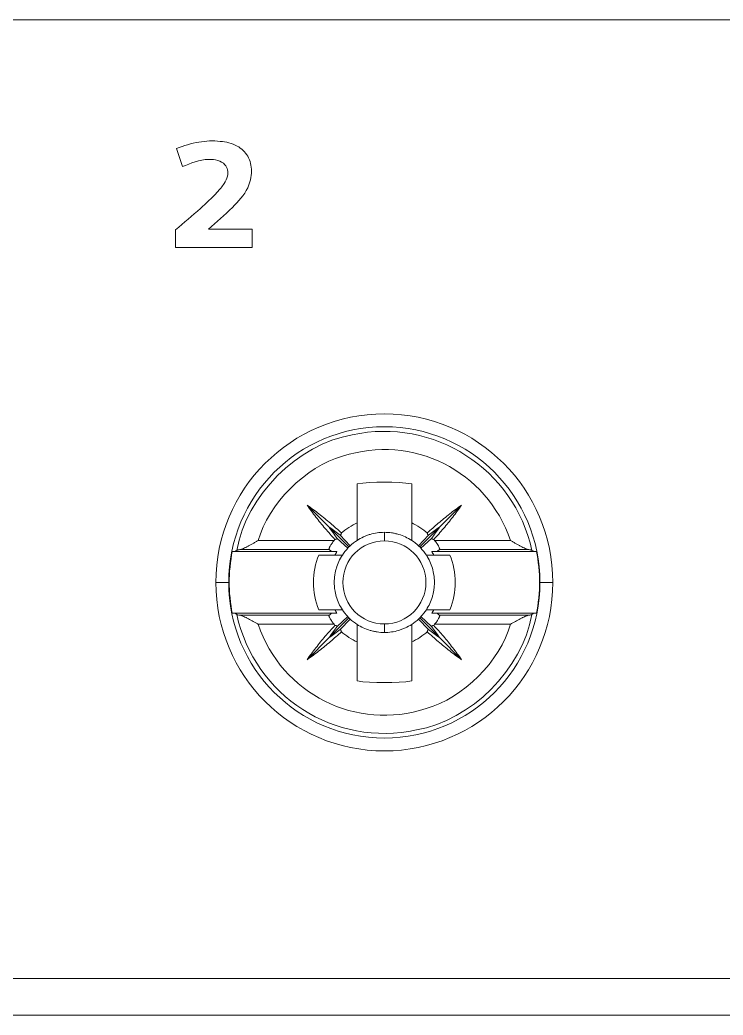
# Model space of a CAD drawing. Header units: millimetres. Extents: x 4137 to 6698, y 1400 to 3585.
# Drawn here: x 4512.11 to 4527.56, y 2776.75 to 2798.61 of the extents above; entities that cross this region are included whole.
import ezdxf

# ---------------------------------------------------------------- set-up
doc = ezdxf.new("R2010")
doc.units = ezdxf.units.MM
doc.layers.add('000-PI-Oprema', color=30, linetype='Continuous', lineweight=5)

msp = doc.modelspace()

# ---------------------------------------------------------------- linework, layer by layer
at = {"layer": '000-PI-Oprema', "color": 0, "linetype": 'ByBlock', "lineweight": 0, "ltscale": 0.25}
for p, q in [((4528.97, 2798.607), (4493.565, 2798.607)), ((4515.684, 2795.384), (4515.554, 2795.786)), ((4515.554, 2795.786), (4515.684, 2795.384)), ((4515.534, 2793.606), (4515.534, 2793.996)), ((4516.26, 2794.012), (4517.219, 2794.012)), ((4517.219, 2794.012), (4517.219, 2793.606)), ((4517.219, 2793.606), (4515.534, 2793.606)), ((4515.534, 2793.606), (4517.219, 2793.606)), ((4519.519, 2788.419), (4519.519, 2787.561)), ((4520.719, 2788.419), (4520.719, 2787.561)), ((4518.421, 2787.952), (4518.909, 2787.465)), ((4521.328, 2787.465), (4521.816, 2787.952)), ((4518.909, 2787.465), (4519.341, 2787.033)), ((4520.119, 2787.355), (4520.119, 2787.167)), ((4520.897, 2787.033), (4521.328, 2787.465)), ((4517.35, 2787.174), (4519.014, 2787.174)), ((4519.315, 2787.006), (4519.085, 2787.221)), ((4519.152, 2787.289), (4519.368, 2787.059)), ((4520.87, 2787.059), (4521.085, 2787.289)), ((4521.152, 2787.221), (4520.922, 2787.006)), ((4521.223, 2787.174), (4522.888, 2787.174)), ((4516.842, 2786.93), (4518.962, 2786.93)), ((4518.904, 2786.975), (4516.946, 2786.975)), ((4521.275, 2786.93), (4523.395, 2786.93)), ((4523.291, 2786.975), (4521.333, 2786.975)), ((4519.033, 2786.855), (4518.679, 2786.855)), ((4521.558, 2786.855), (4521.205, 2786.855)), ((4516.418, 2786.255), (4516.7, 2786.255)), ((4516.712, 2786.255), (4516.7, 2786.255)), ((4523.525, 2786.255), (4523.537, 2786.255)), ((4523.819, 2786.255), (4523.537, 2786.255)), ((4518.679, 2785.655), (4519.033, 2785.655)), ((4521.205, 2785.655), (4521.558, 2785.655)), ((4516.842, 2785.58), (4518.962, 2785.58)), ((4518.904, 2785.535), (4516.946, 2785.535)), ((4518.909, 2785.045), (4519.341, 2785.477)), ((4519.085, 2785.289), (4519.315, 2785.504)), ((4519.368, 2785.451), (4519.152, 2785.221)), ((4521.085, 2785.221), (4520.87, 2785.451)), ((4520.897, 2785.477), (4521.328, 2785.045)), ((4520.922, 2785.504), (4521.152, 2785.289)), ((4521.275, 2785.58), (4523.395, 2785.58)), ((4523.291, 2785.535), (4521.333, 2785.535)), ((4517.35, 2785.335), (4519.014, 2785.335)), ((4520.119, 2785.155), (4520.119, 2785.343)), ((4521.223, 2785.335), (4522.888, 2785.335)), ((4518.421, 2784.558), (4518.909, 2785.045)), ((4519.519, 2784.949), (4519.519, 2784.091)), ((4520.719, 2784.949), (4520.719, 2784.091)), ((4521.328, 2785.045), (4521.816, 2784.558)), ((4511.768, 2777.554), (4528.97, 2777.554)), ((4528.97, 2776.754), (4511.768, 2776.754))]:
    msp.add_line(p, q, dxfattribs=at)
for points in [[(4515.554, 2795.786), (4515.716, 2795.84), (4515.878, 2795.895), (4516.045, 2795.924)], [(4516.045, 2795.924), (4516.198, 2795.95), (4516.356, 2795.956), (4516.513, 2795.94)], [(4516.513, 2795.94), (4516.642, 2795.927), (4516.771, 2795.9), (4516.884, 2795.837)], [(4516.884, 2795.837), (4516.98, 2795.784), (4517.064, 2795.706), (4517.118, 2795.612)], [(4516.265, 2795.543), (4516.054, 2795.539), (4515.869, 2795.461), (4515.684, 2795.384)], [(4516.617, 2795.427), (4516.534, 2795.518), (4516.395, 2795.544), (4516.265, 2795.543)], [(4517.118, 2795.612), (4517.174, 2795.515), (4517.199, 2795.4), (4517.2, 2795.286)], [(4516.676, 2795.315), (4516.666, 2795.357), (4516.645, 2795.395), (4516.617, 2795.427)], [(4516.674, 2795.174), (4516.685, 2795.22), (4516.688, 2795.269), (4516.676, 2795.315)], [(4517.2, 2795.286), (4517.2, 2795.159), (4517.171, 2795.033), (4517.118, 2794.92)], [(4516.445, 2794.821), (4516.502, 2794.882), (4516.556, 2794.945), (4516.601, 2795.015)], [(4516.601, 2795.015), (4516.633, 2795.064), (4516.66, 2795.117), (4516.674, 2795.174)], [(4516.08, 2794.469), (4516.206, 2794.582), (4516.329, 2794.697), (4516.445, 2794.821)], [(4517.118, 2794.92), (4517.041, 2794.756), (4516.913, 2794.619), (4516.781, 2794.49)], [(4515.534, 2793.996), (4515.718, 2794.152), (4515.901, 2794.308), (4516.08, 2794.469)], [(4516.781, 2794.49), (4516.611, 2794.322), (4516.436, 2794.167), (4516.26, 2794.012)], [(4519.414, 2789.496), (4521.204, 2789.884), (4522.97, 2788.749), (4523.359, 2786.959)], [(4519.199, 2789.024), (4520.728, 2789.532), (4522.38, 2788.704), (4522.888, 2787.174)], [(4516.878, 2786.959), (4517.085, 2788.16), (4518.214, 2789.288), (4519.414, 2789.496)], [(4517.35, 2787.174), (4517.567, 2787.976), (4518.398, 2788.806), (4519.199, 2789.024)], [(4519.519, 2788.419), (4519.829, 2788.468), (4520.408, 2788.468), (4520.719, 2788.419)], [(4518.421, 2787.952), (4518.511, 2787.89), (4518.598, 2787.825), (4518.683, 2787.759)], [(4518.615, 2787.691), (4518.549, 2787.776), (4518.484, 2787.863), (4518.421, 2787.952)], [(4521.554, 2787.759), (4521.64, 2787.825), (4521.727, 2787.89), (4521.816, 2787.952)], [(4521.816, 2787.952), (4521.753, 2787.863), (4521.689, 2787.776), (4521.622, 2787.691)], [(4518.819, 2787.439), (4518.749, 2787.521), (4518.681, 2787.605), (4518.615, 2787.691)], [(4518.683, 2787.759), (4518.769, 2787.693), (4518.853, 2787.624), (4518.935, 2787.555)], [(4521.303, 2787.555), (4521.385, 2787.624), (4521.469, 2787.693), (4521.554, 2787.759)], [(4521.622, 2787.691), (4521.556, 2787.605), (4521.488, 2787.521), (4521.418, 2787.439)], [(4519.034, 2787.199), (4518.961, 2787.277), (4518.889, 2787.357), (4518.819, 2787.439)], [(4518.909, 2787.465), (4518.937, 2787.423), (4518.966, 2787.382), (4518.995, 2787.341)], [(4518.909, 2787.465), (4518.951, 2787.437), (4518.992, 2787.408), (4519.032, 2787.378)], [(4518.935, 2787.555), (4519.017, 2787.484), (4519.097, 2787.413), (4519.176, 2787.34)], [(4519.032, 2787.378), (4519.073, 2787.349), (4519.113, 2787.319), (4519.152, 2787.289)], [(4519.519, 2787.561), (4519.419, 2787.52), (4519.254, 2787.414), (4519.176, 2787.34)], [(4519.961, 2787.343), (4519.909, 2787.336), (4519.857, 2787.325), (4519.807, 2787.309)], [(4520.119, 2787.355), (4520.065, 2787.355), (4520.013, 2787.352), (4519.961, 2787.343)], [(4520.277, 2787.343), (4520.225, 2787.352), (4520.172, 2787.355), (4520.119, 2787.355)], [(4520.355, 2787.329), (4520.329, 2787.335), (4520.304, 2787.34), (4520.277, 2787.343)], [(4521.062, 2787.34), (4520.983, 2787.414), (4520.819, 2787.52), (4520.719, 2787.561)], [(4521.062, 2787.34), (4521.14, 2787.413), (4521.221, 2787.484), (4521.303, 2787.555)], [(4521.205, 2787.378), (4521.164, 2787.349), (4521.125, 2787.319), (4521.085, 2787.289)], [(4521.418, 2787.439), (4521.348, 2787.357), (4521.277, 2787.277), (4521.203, 2787.199)], [(4521.328, 2787.465), (4521.287, 2787.437), (4521.245, 2787.408), (4521.205, 2787.378)], [(4521.328, 2787.465), (4521.301, 2787.423), (4521.272, 2787.382), (4521.242, 2787.341)], [(4517.237, 2787.112), (4517.255, 2787.123), (4517.275, 2787.133), (4517.293, 2787.143)], [(4517.293, 2787.143), (4517.313, 2787.154), (4517.331, 2787.164), (4517.35, 2787.174)], [(4519.014, 2787.174), (4518.996, 2787.154), (4518.98, 2787.132), (4518.965, 2787.111)], [(4518.995, 2787.341), (4519.024, 2787.301), (4519.054, 2787.261), (4519.085, 2787.221)], [(4519.034, 2787.199), (4519.029, 2787.192), (4519.019, 2787.181), (4519.014, 2787.174)], [(4519.041, 2787.2), (4519.039, 2787.199), (4519.036, 2787.199), (4519.034, 2787.199)], [(4519.049, 2787.202), (4519.046, 2787.201), (4519.044, 2787.2), (4519.041, 2787.2)], [(4519.057, 2787.205), (4519.054, 2787.203), (4519.052, 2787.203), (4519.049, 2787.202)], [(4519.065, 2787.208), (4519.062, 2787.207), (4519.06, 2787.205), (4519.057, 2787.205)], [(4519.074, 2787.214), (4519.071, 2787.212), (4519.068, 2787.21), (4519.065, 2787.208)], [(4519.085, 2787.221), (4519.081, 2787.219), (4519.078, 2787.216), (4519.074, 2787.214)], [(4519.16, 2787.299), (4519.158, 2787.296), (4519.155, 2787.293), (4519.152, 2787.289)], [(4519.165, 2787.309), (4519.164, 2787.305), (4519.162, 2787.303), (4519.16, 2787.299)], [(4519.169, 2787.317), (4519.168, 2787.314), (4519.167, 2787.312), (4519.165, 2787.309)], [(4519.172, 2787.325), (4519.171, 2787.322), (4519.17, 2787.32), (4519.169, 2787.317)], [(4519.368, 2787.059), (4519.403, 2787.094), (4519.476, 2787.151), (4519.519, 2787.177)], [(4519.658, 2787.254), (4519.61, 2787.232), (4519.564, 2787.206), (4519.519, 2787.177)], [(4519.731, 2787.284), (4519.706, 2787.275), (4519.682, 2787.265), (4519.658, 2787.254)], [(4519.807, 2787.309), (4519.781, 2787.302), (4519.756, 2787.294), (4519.731, 2787.284)], [(4520.432, 2787.309), (4520.407, 2787.316), (4520.381, 2787.323), (4520.355, 2787.329)], [(4520.58, 2787.254), (4520.532, 2787.276), (4520.483, 2787.294), (4520.432, 2787.309)], [(4520.719, 2787.177), (4520.674, 2787.206), (4520.628, 2787.232), (4520.58, 2787.254)], [(4520.87, 2787.059), (4520.835, 2787.094), (4520.761, 2787.151), (4520.719, 2787.177)], [(4521.064, 2787.332), (4521.063, 2787.335), (4521.062, 2787.337), (4521.062, 2787.34)], [(4521.066, 2787.325), (4521.065, 2787.327), (4521.064, 2787.329), (4521.064, 2787.332)], [(4521.068, 2787.317), (4521.067, 2787.32), (4521.066, 2787.322), (4521.066, 2787.325)], [(4521.072, 2787.309), (4521.07, 2787.312), (4521.069, 2787.314), (4521.068, 2787.317)], [(4521.078, 2787.299), (4521.076, 2787.303), (4521.074, 2787.305), (4521.072, 2787.309)], [(4521.085, 2787.289), (4521.082, 2787.293), (4521.08, 2787.296), (4521.078, 2787.299)], [(4521.242, 2787.341), (4521.213, 2787.301), (4521.183, 2787.261), (4521.152, 2787.221)], [(4521.163, 2787.214), (4521.16, 2787.216), (4521.157, 2787.219), (4521.152, 2787.221)], [(4521.172, 2787.209), (4521.169, 2787.21), (4521.166, 2787.212), (4521.163, 2787.214)], [(4521.181, 2787.205), (4521.178, 2787.205), (4521.175, 2787.207), (4521.172, 2787.209)], [(4521.188, 2787.202), (4521.186, 2787.203), (4521.183, 2787.203), (4521.181, 2787.205)], [(4521.196, 2787.2), (4521.193, 2787.2), (4521.191, 2787.201), (4521.188, 2787.202)], [(4521.203, 2787.199), (4521.201, 2787.199), (4521.199, 2787.199), (4521.196, 2787.2)], [(4521.223, 2787.174), (4521.219, 2787.181), (4521.209, 2787.192), (4521.203, 2787.199)], [(4521.272, 2787.111), (4521.257, 2787.132), (4521.241, 2787.154), (4521.223, 2787.174)], [(4522.888, 2787.174), (4522.906, 2787.164), (4522.925, 2787.154), (4522.944, 2787.143)], [(4522.944, 2787.143), (4522.963, 2787.133), (4522.982, 2787.123), (4523, 2787.112)], [(4516.78, 2786.93), (4516.74, 2786.758), (4516.707, 2786.431), (4516.712, 2786.255)], [(4516.878, 2786.959), (4516.882, 2786.962), (4516.889, 2786.965), (4516.901, 2786.968)], [(4516.901, 2786.968), (4516.907, 2786.969), (4516.913, 2786.97), (4516.92, 2786.972)], [(4516.92, 2786.972), (4516.928, 2786.973), (4516.937, 2786.974), (4516.946, 2786.975)], [(4516.946, 2786.975), (4516.957, 2786.977), (4516.969, 2786.98), (4516.982, 2786.984)], [(4517.073, 2787.024), (4517.09, 2787.032), (4517.107, 2787.041), (4517.125, 2787.051)], [(4517.125, 2787.051), (4517.143, 2787.061), (4517.162, 2787.07), (4517.18, 2787.081)], [(4517.18, 2787.081), (4517.199, 2787.091), (4517.217, 2787.101), (4517.237, 2787.112)], [(4518.903, 2786.983), (4518.902, 2786.979), (4518.903, 2786.977), (4518.904, 2786.975)], [(4518.906, 2786.999), (4518.904, 2786.993), (4518.903, 2786.987), (4518.903, 2786.983)], [(4518.904, 2786.975), (4518.914, 2786.968), (4518.924, 2786.96), (4518.933, 2786.953)], [(4518.91, 2787.009), (4518.908, 2787.006), (4518.907, 2787.002), (4518.906, 2786.999)], [(4518.914, 2787.021), (4518.912, 2787.017), (4518.911, 2787.013), (4518.91, 2787.009)], [(4518.92, 2787.034), (4518.918, 2787.03), (4518.916, 2787.025), (4518.914, 2787.021)], [(4518.928, 2787.048), (4518.925, 2787.044), (4518.922, 2787.039), (4518.92, 2787.034)], [(4518.933, 2786.953), (4518.943, 2786.945), (4518.953, 2786.937), (4518.962, 2786.93)], [(4519.078, 2786.93), (4519.065, 2786.912), (4519.043, 2786.875), (4519.033, 2786.855)], [(4519.197, 2786.855), (4519.222, 2786.897), (4519.28, 2786.971), (4519.315, 2787.006)], [(4519.341, 2787.033), (4519.334, 2787.026), (4519.321, 2787.013), (4519.315, 2787.006)], [(4519.368, 2787.059), (4519.361, 2787.052), (4519.347, 2787.039), (4519.341, 2787.033)], [(4520.897, 2787.033), (4520.89, 2787.039), (4520.877, 2787.052), (4520.87, 2787.059)], [(4520.922, 2787.006), (4520.916, 2787.013), (4520.903, 2787.026), (4520.897, 2787.033)], [(4521.041, 2786.855), (4521.015, 2786.897), (4520.957, 2786.971), (4520.922, 2787.006)], [(4521.205, 2786.855), (4521.194, 2786.875), (4521.172, 2786.912), (4521.16, 2786.93)], [(4521.283, 2787.095), (4521.279, 2787.1), (4521.276, 2787.106), (4521.272, 2787.111)], [(4521.293, 2787.079), (4521.29, 2787.084), (4521.286, 2787.089), (4521.283, 2787.095)], [(4521.302, 2787.063), (4521.299, 2787.068), (4521.296, 2787.073), (4521.293, 2787.079)], [(4521.31, 2787.048), (4521.307, 2787.053), (4521.305, 2787.058), (4521.302, 2787.063)], [(4521.323, 2787.021), (4521.32, 2787.029), (4521.315, 2787.038), (4521.31, 2787.048)], [(4521.328, 2787.009), (4521.327, 2787.013), (4521.325, 2787.017), (4521.323, 2787.021)], [(4521.332, 2786.999), (4521.331, 2787.001), (4521.329, 2787.005), (4521.328, 2787.009)], [(4523, 2787.112), (4523.019, 2787.102), (4523.038, 2787.092), (4523.057, 2787.081)], [(4523.057, 2787.081), (4523.075, 2787.071), (4523.093, 2787.061), (4523.111, 2787.052)], [(4523.111, 2787.052), (4523.129, 2787.042), (4523.146, 2787.033), (4523.163, 2787.025)], [(4523.163, 2787.025), (4523.18, 2787.017), (4523.196, 2787.008), (4523.212, 2787.001)], [(4523.212, 2787.001), (4523.227, 2786.995), (4523.242, 2786.989), (4523.255, 2786.984)], [(4523.255, 2786.984), (4523.268, 2786.98), (4523.281, 2786.977), (4523.291, 2786.975)], [(4523.291, 2786.975), (4523.31, 2786.973), (4523.325, 2786.97), (4523.337, 2786.968)], [(4523.337, 2786.968), (4523.342, 2786.966), (4523.347, 2786.965), (4523.351, 2786.964)], [(4523.351, 2786.964), (4523.355, 2786.962), (4523.357, 2786.961), (4523.359, 2786.959)], [(4523.377, 2786.945), (4523.371, 2786.95), (4523.365, 2786.955), (4523.359, 2786.959)], [(4523.395, 2786.93), (4523.389, 2786.935), (4523.383, 2786.94), (4523.377, 2786.945)], [(4523.525, 2786.255), (4523.531, 2786.431), (4523.498, 2786.758), (4523.458, 2786.93)], [(4519.12, 2786.716), (4519.098, 2786.669), (4519.08, 2786.619), (4519.065, 2786.569)], [(4519.197, 2786.855), (4519.167, 2786.811), (4519.142, 2786.764), (4519.12, 2786.716)], [(4521.118, 2786.716), (4521.096, 2786.764), (4521.07, 2786.811), (4521.041, 2786.855)], [(4521.173, 2786.567), (4521.159, 2786.617), (4521.14, 2786.667), (4521.118, 2786.716)], [(4519.045, 2786.492), (4519.039, 2786.465), (4519.034, 2786.439), (4519.03, 2786.413)], [(4519.054, 2786.53), (4519.051, 2786.517), (4519.047, 2786.504), (4519.045, 2786.492)], [(4519.065, 2786.569), (4519.061, 2786.556), (4519.057, 2786.543), (4519.054, 2786.53)], [(4521.208, 2786.412), (4521.2, 2786.465), (4521.188, 2786.516), (4521.173, 2786.567)], [(4516.712, 2786.255), (4516.707, 2786.079), (4516.74, 2785.752), (4516.78, 2785.58)], [(4521.216, 2786.333), (4521.214, 2786.36), (4521.211, 2786.386), (4521.208, 2786.412)], [(4523.458, 2785.58), (4523.498, 2785.752), (4523.531, 2786.079), (4523.525, 2786.255)], [(4519.021, 2786.177), (4519.023, 2786.151), (4519.026, 2786.124), (4519.03, 2786.097)], [(4519.03, 2786.097), (4519.038, 2786.045), (4519.049, 2785.993), (4519.064, 2785.943)], [(4521.193, 2786.019), (4521.199, 2786.044), (4521.203, 2786.071), (4521.207, 2786.097)], [(4519.064, 2785.943), (4519.079, 2785.893), (4519.098, 2785.843), (4519.12, 2785.795)], [(4521.117, 2785.794), (4521.139, 2785.842), (4521.158, 2785.891), (4521.173, 2785.942)], [(4521.173, 2785.942), (4521.177, 2785.954), (4521.18, 2785.967), (4521.183, 2785.98)], [(4521.183, 2785.98), (4521.187, 2785.993), (4521.19, 2786.006), (4521.193, 2786.019)], [(4519.033, 2785.655), (4519.043, 2785.635), (4519.065, 2785.599), (4519.078, 2785.58)], [(4519.12, 2785.795), (4519.142, 2785.746), (4519.167, 2785.7), (4519.197, 2785.655)], [(4519.315, 2785.504), (4519.28, 2785.539), (4519.222, 2785.612), (4519.197, 2785.655)], [(4520.922, 2785.504), (4520.957, 2785.539), (4521.015, 2785.612), (4521.041, 2785.655)], [(4521.041, 2785.655), (4521.07, 2785.7), (4521.095, 2785.746), (4521.117, 2785.794)], [(4521.16, 2785.58), (4521.172, 2785.599), (4521.194, 2785.635), (4521.205, 2785.655)], [(4516.842, 2785.58), (4516.848, 2785.575), (4516.854, 2785.57), (4516.86, 2785.566)], [(4516.86, 2785.566), (4516.866, 2785.56), (4516.872, 2785.555), (4516.878, 2785.55)], [(4520.823, 2783.015), (4519.034, 2782.626), (4517.267, 2783.761), (4516.878, 2785.55)], [(4516.887, 2785.546), (4516.883, 2785.548), (4516.88, 2785.549), (4516.878, 2785.55)], [(4516.901, 2785.542), (4516.895, 2785.544), (4516.89, 2785.545), (4516.887, 2785.546)], [(4516.946, 2785.535), (4516.927, 2785.537), (4516.912, 2785.539), (4516.901, 2785.542)], [(4516.965, 2785.531), (4516.958, 2785.532), (4516.952, 2785.534), (4516.946, 2785.535)], [(4516.986, 2785.524), (4516.979, 2785.527), (4516.972, 2785.529), (4516.965, 2785.531)], [(4517.032, 2785.506), (4517.016, 2785.513), (4517, 2785.519), (4516.986, 2785.524)], [(4517.082, 2785.482), (4517.064, 2785.49), (4517.048, 2785.499), (4517.032, 2785.506)], [(4517.107, 2785.468), (4517.099, 2785.473), (4517.09, 2785.477), (4517.082, 2785.482)], [(4517.133, 2785.455), (4517.124, 2785.459), (4517.116, 2785.464), (4517.107, 2785.468)], [(4517.24, 2785.396), (4517.204, 2785.416), (4517.169, 2785.436), (4517.133, 2785.455)], [(4517.295, 2785.366), (4517.276, 2785.376), (4517.258, 2785.386), (4517.24, 2785.396)], [(4518.904, 2785.535), (4518.903, 2785.533), (4518.902, 2785.531), (4518.903, 2785.527)], [(4518.903, 2785.527), (4518.903, 2785.525), (4518.903, 2785.523), (4518.903, 2785.52)], [(4518.903, 2785.52), (4518.904, 2785.517), (4518.905, 2785.515), (4518.906, 2785.512)], [(4518.933, 2785.557), (4518.924, 2785.55), (4518.914, 2785.542), (4518.904, 2785.535)], [(4518.906, 2785.512), (4518.907, 2785.508), (4518.908, 2785.505), (4518.909, 2785.501)], [(4518.909, 2785.501), (4518.911, 2785.497), (4518.912, 2785.493), (4518.914, 2785.489)], [(4518.914, 2785.489), (4518.918, 2785.481), (4518.922, 2785.472), (4518.928, 2785.462)], [(4518.928, 2785.462), (4518.93, 2785.457), (4518.933, 2785.452), (4518.936, 2785.447)], [(4518.962, 2785.58), (4518.953, 2785.572), (4518.943, 2785.565), (4518.933, 2785.557)], [(4518.936, 2785.447), (4518.939, 2785.442), (4518.941, 2785.437), (4518.945, 2785.431)], [(4518.945, 2785.431), (4518.948, 2785.426), (4518.951, 2785.421), (4518.955, 2785.415)], [(4518.955, 2785.415), (4518.958, 2785.411), (4518.962, 2785.405), (4518.965, 2785.4)], [(4518.965, 2785.4), (4518.98, 2785.377), (4518.996, 2785.356), (4519.014, 2785.335)], [(4519.315, 2785.504), (4519.321, 2785.497), (4519.334, 2785.484), (4519.341, 2785.477)], [(4519.341, 2785.477), (4519.347, 2785.47), (4519.361, 2785.457), (4519.368, 2785.451)], [(4519.519, 2785.333), (4519.476, 2785.359), (4519.403, 2785.417), (4519.368, 2785.451)], [(4520.719, 2785.333), (4520.761, 2785.359), (4520.835, 2785.417), (4520.87, 2785.451)], [(4523.359, 2785.55), (4523.152, 2784.351), (4522.023, 2783.222), (4520.823, 2783.015)], [(4520.87, 2785.451), (4520.877, 2785.457), (4520.89, 2785.47), (4520.897, 2785.477)], [(4520.897, 2785.477), (4520.903, 2785.484), (4520.916, 2785.497), (4520.922, 2785.504)], [(4521.223, 2785.335), (4521.241, 2785.356), (4521.257, 2785.377), (4521.272, 2785.4)], [(4521.272, 2785.4), (4521.279, 2785.41), (4521.286, 2785.421), (4521.293, 2785.431)], [(4521.293, 2785.431), (4521.299, 2785.442), (4521.305, 2785.452), (4521.31, 2785.462)], [(4521.31, 2785.462), (4521.313, 2785.467), (4521.315, 2785.472), (4521.317, 2785.476)], [(4521.317, 2785.476), (4521.319, 2785.481), (4521.321, 2785.485), (4521.323, 2785.489)], [(4521.323, 2785.489), (4521.325, 2785.493), (4521.327, 2785.497), (4521.328, 2785.501)], [(4521.328, 2785.501), (4521.329, 2785.505), (4521.331, 2785.508), (4521.332, 2785.511)], [(4521.332, 2785.511), (4521.334, 2785.518), (4521.335, 2785.523), (4521.335, 2785.527)], [(4521.335, 2785.527), (4521.335, 2785.531), (4521.334, 2785.533), (4521.333, 2785.535)], [(4522.998, 2785.396), (4522.979, 2785.386), (4522.961, 2785.376), (4522.943, 2785.366)], [(4523.104, 2785.455), (4523.069, 2785.436), (4523.033, 2785.416), (4522.998, 2785.396)], [(4523.131, 2785.468), (4523.122, 2785.464), (4523.113, 2785.459), (4523.104, 2785.455)], [(4523.156, 2785.482), (4523.148, 2785.477), (4523.139, 2785.473), (4523.131, 2785.468)], [(4523.206, 2785.506), (4523.19, 2785.499), (4523.173, 2785.49), (4523.156, 2785.482)], [(4523.291, 2785.535), (4523.279, 2785.533), (4523.266, 2785.53), (4523.252, 2785.524)], [(4523.317, 2785.539), (4523.309, 2785.537), (4523.301, 2785.536), (4523.291, 2785.535)], [(4523.337, 2785.542), (4523.331, 2785.541), (4523.324, 2785.539), (4523.317, 2785.539)], [(4523.359, 2785.55), (4523.356, 2785.548), (4523.348, 2785.545), (4523.337, 2785.542)], [(4523.359, 2785.55), (4523.365, 2785.555), (4523.371, 2785.56), (4523.377, 2785.566)], [(4523.377, 2785.566), (4523.383, 2785.57), (4523.389, 2785.575), (4523.395, 2785.58)], [(4517.322, 2785.351), (4517.313, 2785.355), (4517.304, 2785.361), (4517.295, 2785.366)], [(4517.336, 2785.343), (4517.331, 2785.346), (4517.327, 2785.348), (4517.322, 2785.351)], [(4517.35, 2785.335), (4517.345, 2785.338), (4517.341, 2785.34), (4517.336, 2785.343)], [(4521.038, 2783.486), (4519.509, 2782.978), (4517.858, 2783.807), (4517.35, 2785.335)], [(4518.819, 2785.071), (4518.889, 2785.153), (4518.961, 2785.233), (4519.034, 2785.312)], [(4519.176, 2785.17), (4519.097, 2785.097), (4519.017, 2785.025), (4518.935, 2784.956)], [(4519.014, 2785.335), (4519.019, 2785.329), (4519.029, 2785.318), (4519.034, 2785.312)], [(4519.032, 2785.131), (4519.073, 2785.16), (4519.113, 2785.191), (4519.152, 2785.221)], [(4519.034, 2785.312), (4519.036, 2785.311), (4519.039, 2785.311), (4519.041, 2785.311)], [(4519.057, 2785.306), (4519.06, 2785.304), (4519.063, 2785.303), (4519.065, 2785.302)], [(4519.065, 2785.302), (4519.068, 2785.3), (4519.071, 2785.298), (4519.074, 2785.296)], [(4519.074, 2785.296), (4519.078, 2785.294), (4519.081, 2785.292), (4519.085, 2785.289)], [(4519.165, 2785.202), (4519.167, 2785.198), (4519.168, 2785.196), (4519.169, 2785.193)], [(4519.169, 2785.193), (4519.17, 2785.191), (4519.171, 2785.188), (4519.172, 2785.185)], [(4519.172, 2785.185), (4519.173, 2785.183), (4519.174, 2785.18), (4519.174, 2785.178)], [(4519.174, 2785.178), (4519.175, 2785.176), (4519.175, 2785.173), (4519.176, 2785.17)], [(4519.176, 2785.17), (4519.254, 2785.096), (4519.419, 2784.99), (4519.519, 2784.949)], [(4519.519, 2785.333), (4519.564, 2785.304), (4519.61, 2785.278), (4519.657, 2785.257)], [(4519.657, 2785.257), (4519.705, 2785.235), (4519.754, 2785.216), (4519.805, 2785.201)], [(4519.805, 2785.201), (4519.83, 2785.193), (4519.856, 2785.187), (4519.882, 2785.181)], [(4519.882, 2785.181), (4519.908, 2785.176), (4519.934, 2785.171), (4519.96, 2785.167)], [(4519.96, 2785.167), (4520.013, 2785.159), (4520.065, 2785.155), (4520.119, 2785.155)], [(4520.431, 2785.2), (4520.456, 2785.208), (4520.481, 2785.216), (4520.506, 2785.226)], [(4520.506, 2785.226), (4520.531, 2785.236), (4520.556, 2785.245), (4520.58, 2785.256)], [(4520.58, 2785.256), (4520.628, 2785.278), (4520.674, 2785.304), (4520.719, 2785.333)], [(4520.719, 2784.949), (4520.819, 2784.99), (4520.983, 2785.096), (4521.062, 2785.17)], [(4522.888, 2785.335), (4522.67, 2784.534), (4521.839, 2783.704), (4521.038, 2783.486)], [(4521.062, 2785.17), (4521.062, 2785.173), (4521.063, 2785.176), (4521.064, 2785.178)], [(4521.303, 2784.956), (4521.221, 2785.025), (4521.14, 2785.097), (4521.062, 2785.17)], [(4521.064, 2785.178), (4521.064, 2785.18), (4521.065, 2785.183), (4521.066, 2785.185)], [(4521.066, 2785.185), (4521.066, 2785.188), (4521.067, 2785.191), (4521.068, 2785.193)], [(4521.068, 2785.193), (4521.069, 2785.196), (4521.071, 2785.199), (4521.072, 2785.202)], [(4521.072, 2785.202), (4521.074, 2785.205), (4521.076, 2785.207), (4521.078, 2785.211)], [(4521.078, 2785.211), (4521.08, 2785.214), (4521.082, 2785.218), (4521.085, 2785.221)], [(4521.205, 2785.131), (4521.164, 2785.16), (4521.125, 2785.191), (4521.085, 2785.221)], [(4521.152, 2785.289), (4521.157, 2785.292), (4521.16, 2785.294), (4521.163, 2785.296)], [(4521.163, 2785.296), (4521.166, 2785.298), (4521.169, 2785.3), (4521.172, 2785.302)], [(4521.172, 2785.302), (4521.175, 2785.303), (4521.178, 2785.304), (4521.181, 2785.306)], [(4521.181, 2785.306), (4521.183, 2785.306), (4521.186, 2785.308), (4521.188, 2785.309)], [(4521.188, 2785.309), (4521.191, 2785.309), (4521.193, 2785.31), (4521.196, 2785.311)], [(4521.196, 2785.311), (4521.199, 2785.311), (4521.201, 2785.311), (4521.203, 2785.312)], [(4521.203, 2785.312), (4521.209, 2785.318), (4521.219, 2785.329), (4521.223, 2785.335)], [(4521.203, 2785.312), (4521.277, 2785.233), (4521.348, 2785.153), (4521.418, 2785.071)], [(4522.915, 2785.351), (4522.906, 2785.346), (4522.897, 2785.34), (4522.888, 2785.335)], [(4522.943, 2785.366), (4522.934, 2785.361), (4522.925, 2785.356), (4522.915, 2785.351)], [(4518.615, 2784.819), (4518.681, 2784.905), (4518.749, 2784.989), (4518.819, 2785.071)], [(4518.935, 2784.956), (4518.853, 2784.886), (4518.769, 2784.817), (4518.683, 2784.751)], [(4518.909, 2785.045), (4518.951, 2785.074), (4518.992, 2785.102), (4519.032, 2785.131)], [(4521.328, 2785.045), (4521.287, 2785.074), (4521.245, 2785.102), (4521.205, 2785.131)], [(4521.554, 2784.751), (4521.469, 2784.817), (4521.385, 2784.886), (4521.303, 2784.956)], [(4521.418, 2785.071), (4521.488, 2784.989), (4521.556, 2784.905), (4521.622, 2784.819)], [(4518.421, 2784.558), (4518.484, 2784.647), (4518.549, 2784.734), (4518.615, 2784.819)], [(4518.683, 2784.751), (4518.598, 2784.685), (4518.511, 2784.62), (4518.421, 2784.558)], [(4521.816, 2784.558), (4521.727, 2784.62), (4521.64, 2784.685), (4521.554, 2784.751)], [(4521.622, 2784.819), (4521.689, 2784.734), (4521.753, 2784.647), (4521.816, 2784.558)], [(4520.719, 2784.091), (4520.408, 2784.043), (4519.829, 2784.043), (4519.519, 2784.091)]]:
    msp.add_open_spline(points, degree=3, dxfattribs=at)
for points, knots in [([(4523.819, 2786.255), (4523.819, 2788.299), (4522.163, 2789.955), (4520.119, 2789.955), (4518.075, 2789.955), (4516.418, 2788.299), (4516.418, 2786.255), (4516.418, 2784.212), (4518.075, 2782.555), (4520.119, 2782.555), (4522.163, 2782.555), (4523.819, 2784.212), (4523.819, 2786.255), (4523.819, 2786.255), (4523.819, 2786.255), (4523.819, 2786.255)], [0, 0, 0, 0, 1, 1, 1, 2, 2, 2, 3, 3, 3, 4, 4, 4, 5, 5, 5, 5]), ([(4523.537, 2786.255), (4523.537, 2788.143), (4522.007, 2789.674), (4520.119, 2789.674), (4518.231, 2789.674), (4516.7, 2788.143), (4516.7, 2786.255)], [0, 0, 0, 0, 1, 1, 1, 2, 2, 2, 2]), ([(4519.519, 2787.561), (4519.519, 2787.518), (4519.519, 2787.474), (4519.519, 2787.431), (4519.519, 2787.388), (4519.519, 2787.345), (4519.519, 2787.303), (4519.519, 2787.261), (4519.519, 2787.219), (4519.519, 2787.177)], [0, 0, 0, 0, 1, 1, 1, 2, 2, 2, 3, 3, 3, 3]), ([(4520.719, 2787.177), (4520.719, 2787.219), (4520.719, 2787.261), (4520.719, 2787.303), (4520.719, 2787.345), (4520.719, 2787.387), (4520.719, 2787.431), (4520.719, 2787.473), (4520.719, 2787.518), (4520.719, 2787.561)], [0, 0, 0, 0, 1, 1, 1, 2, 2, 2, 3, 3, 3, 3]), ([(4519.176, 2787.34), (4519.175, 2787.337), (4519.175, 2787.335), (4519.174, 2787.332), (4519.174, 2787.329), (4519.173, 2787.327), (4519.172, 2787.325)], [0, 0, 0, 0, 1, 1, 1, 2, 2, 2, 2]), ([(4520.119, 2785.343), (4519.615, 2785.343), (4519.207, 2785.752), (4519.207, 2786.255), (4519.207, 2786.759), (4519.615, 2787.167), (4520.119, 2787.167)], [0, 0, 0, 0, 1, 1, 1, 2, 2, 2, 2]), ([(4520.119, 2787.167), (4520.623, 2787.167), (4521.031, 2786.759), (4521.031, 2786.255), (4521.031, 2785.752), (4520.623, 2785.343), (4520.119, 2785.343)], [0, 0, 0, 0, 1, 1, 1, 2, 2, 2, 2]), ([(4516.842, 2786.93), (4516.835, 2786.93), (4516.828, 2786.93), (4516.821, 2786.93), (4516.814, 2786.93), (4516.807, 2786.93), (4516.801, 2786.93), (4516.794, 2786.93), (4516.787, 2786.93), (4516.78, 2786.93)], [0, 0, 0, 0, 1, 1, 1, 2, 2, 2, 3, 3, 3, 3]), ([(4516.878, 2786.959), (4516.872, 2786.955), (4516.866, 2786.95), (4516.86, 2786.945), (4516.854, 2786.94), (4516.848, 2786.935), (4516.842, 2786.93)], [0, 0, 0, 0, 1, 1, 1, 2, 2, 2, 2]), ([(4516.982, 2786.984), (4516.996, 2786.989), (4517.01, 2786.995), (4517.025, 2787.001), (4517.04, 2787.008), (4517.057, 2787.016), (4517.073, 2787.024)], [1, 1, 1, 1, 2, 2, 2, 3, 3, 3, 3]), ([(4518.965, 2787.111), (4518.958, 2787.1), (4518.951, 2787.089), (4518.945, 2787.079), (4518.939, 2787.068), (4518.933, 2787.058), (4518.928, 2787.048)], [1, 1, 1, 1, 2, 2, 2, 3, 3, 3, 3]), ([(4519.078, 2786.93), (4519.058, 2786.93), (4519.039, 2786.93), (4519.02, 2786.93), (4519.001, 2786.93), (4518.982, 2786.93), (4518.962, 2786.93)], [0, 0, 0, 0, 1, 1, 1, 2, 2, 2, 2]), ([(4521.275, 2786.93), (4521.256, 2786.93), (4521.236, 2786.93), (4521.217, 2786.93), (4521.198, 2786.93), (4521.179, 2786.93), (4521.16, 2786.93)], [0, 0, 0, 0, 1, 1, 1, 2, 2, 2, 2]), ([(4521.275, 2786.93), (4521.285, 2786.937), (4521.294, 2786.945), (4521.304, 2786.953), (4521.314, 2786.96), (4521.323, 2786.968), (4521.333, 2786.975)], [0, 0, 0, 0, 1, 1, 1, 2, 2, 2, 2]), ([(4521.333, 2786.975), (4521.334, 2786.977), (4521.335, 2786.979), (4521.335, 2786.983), (4521.335, 2786.985), (4521.334, 2786.987), (4521.334, 2786.99), (4521.334, 2786.993), (4521.333, 2786.995), (4521.332, 2786.999)], [0, 0, 0, 0, 1, 1, 1, 2, 2, 2, 3, 3, 3, 3]), ([(4523.458, 2786.93), (4523.451, 2786.93), (4523.444, 2786.93), (4523.437, 2786.93), (4523.43, 2786.93), (4523.423, 2786.93), (4523.416, 2786.93), (4523.409, 2786.93), (4523.402, 2786.93), (4523.395, 2786.93)], [0, 0, 0, 0, 1, 1, 1, 2, 2, 2, 3, 3, 3, 3]), ([(4518.679, 2786.855), (4518.602, 2786.669), (4518.56, 2786.462), (4518.56, 2786.255), (4518.56, 2786.048), (4518.602, 2785.841), (4518.679, 2785.655)], [0, 0, 0, 0, 1, 1, 1, 2, 2, 2, 2]), ([(4519.197, 2786.855), (4519.169, 2786.855), (4519.143, 2786.855), (4519.115, 2786.855), (4519.088, 2786.855), (4519.061, 2786.855), (4519.033, 2786.855)], [0, 0, 0, 0, 1, 1, 1, 2, 2, 2, 2]), ([(4521.205, 2786.855), (4521.177, 2786.855), (4521.15, 2786.855), (4521.122, 2786.855), (4521.095, 2786.855), (4521.068, 2786.855), (4521.041, 2786.855)], [0, 0, 0, 0, 1, 1, 1, 2, 2, 2, 2]), ([(4521.558, 2785.655), (4521.635, 2785.841), (4521.677, 2786.048), (4521.677, 2786.255), (4521.677, 2786.462), (4521.635, 2786.669), (4521.558, 2786.855)], [0, 0, 0, 0, 1, 1, 1, 2, 2, 2, 2]), ([(4516.7, 2786.255), (4516.7, 2784.367), (4518.231, 2782.836), (4520.119, 2782.836), (4522.007, 2782.836), (4523.537, 2784.367), (4523.537, 2786.255)], [0, 0, 0, 0, 1, 1, 1, 2, 2, 2, 2]), ([(4519.03, 2786.413), (4519.023, 2786.361), (4519.019, 2786.309), (4519.019, 2786.256), (4519.019, 2786.23), (4519.02, 2786.204), (4519.021, 2786.177)], [5, 5, 5, 5, 6, 6, 6, 7, 7, 7, 7]), ([(4521.207, 2786.097), (4521.215, 2786.149), (4521.219, 2786.202), (4521.219, 2786.254), (4521.219, 2786.28), (4521.218, 2786.307), (4521.216, 2786.333)], [5, 5, 5, 5, 6, 6, 6, 7, 7, 7, 7]), ([(4519.033, 2785.655), (4519.061, 2785.655), (4519.088, 2785.655), (4519.115, 2785.655), (4519.143, 2785.655), (4519.169, 2785.655), (4519.197, 2785.655)], [0, 0, 0, 0, 1, 1, 1, 2, 2, 2, 2]), ([(4521.041, 2785.655), (4521.068, 2785.655), (4521.095, 2785.655), (4521.122, 2785.655), (4521.15, 2785.655), (4521.177, 2785.655), (4521.205, 2785.655)], [0, 0, 0, 0, 1, 1, 1, 2, 2, 2, 2]), ([(4516.78, 2785.58), (4516.787, 2785.58), (4516.794, 2785.58), (4516.801, 2785.58), (4516.807, 2785.58), (4516.814, 2785.58), (4516.821, 2785.58), (4516.828, 2785.58), (4516.835, 2785.58), (4516.842, 2785.58)], [0, 0, 0, 0, 1, 1, 1, 2, 2, 2, 3, 3, 3, 3]), ([(4518.962, 2785.58), (4518.982, 2785.58), (4519.001, 2785.58), (4519.02, 2785.58), (4519.039, 2785.58), (4519.058, 2785.58), (4519.078, 2785.58)], [0, 0, 0, 0, 1, 1, 1, 2, 2, 2, 2]), ([(4521.16, 2785.58), (4521.179, 2785.58), (4521.198, 2785.58), (4521.217, 2785.58), (4521.236, 2785.58), (4521.256, 2785.58), (4521.275, 2785.58)], [0, 0, 0, 0, 1, 1, 1, 2, 2, 2, 2]), ([(4521.333, 2785.535), (4521.323, 2785.542), (4521.314, 2785.55), (4521.304, 2785.557), (4521.294, 2785.565), (4521.285, 2785.572), (4521.275, 2785.58)], [0, 0, 0, 0, 1, 1, 1, 2, 2, 2, 2]), ([(4523.252, 2785.524), (4523.244, 2785.522), (4523.237, 2785.519), (4523.229, 2785.516), (4523.222, 2785.513), (4523.214, 2785.509), (4523.206, 2785.506)], [1, 1, 1, 1, 2, 2, 2, 3, 3, 3, 3]), ([(4523.395, 2785.58), (4523.402, 2785.58), (4523.409, 2785.58), (4523.416, 2785.58), (4523.423, 2785.58), (4523.43, 2785.58), (4523.437, 2785.58), (4523.444, 2785.58), (4523.451, 2785.58), (4523.458, 2785.58)], [0, 0, 0, 0, 1, 1, 1, 2, 2, 2, 3, 3, 3, 3]), ([(4518.909, 2785.045), (4518.937, 2785.087), (4518.966, 2785.128), (4518.995, 2785.169), (4519.024, 2785.209), (4519.054, 2785.249), (4519.085, 2785.289)], [0, 0, 0, 0, 1, 1, 1, 2, 2, 2, 2]), ([(4519.041, 2785.311), (4519.044, 2785.31), (4519.047, 2785.309), (4519.049, 2785.309), (4519.052, 2785.308), (4519.054, 2785.306), (4519.057, 2785.306)], [1, 1, 1, 1, 2, 2, 2, 3, 3, 3, 3]), ([(4519.152, 2785.221), (4519.156, 2785.218), (4519.158, 2785.214), (4519.16, 2785.211), (4519.162, 2785.207), (4519.164, 2785.205), (4519.165, 2785.202)], [0, 0, 0, 0, 1, 1, 1, 2, 2, 2, 2]), ([(4519.519, 2785.333), (4519.519, 2785.291), (4519.519, 2785.249), (4519.519, 2785.207), (4519.519, 2785.165), (4519.519, 2785.123), (4519.519, 2785.079), (4519.519, 2785.036), (4519.519, 2784.993), (4519.519, 2784.949)], [0, 0, 0, 0, 1, 1, 1, 2, 2, 2, 3, 3, 3, 3]), ([(4520.119, 2785.155), (4520.172, 2785.155), (4520.225, 2785.159), (4520.277, 2785.167), (4520.329, 2785.174), (4520.38, 2785.185), (4520.431, 2785.2)], [0, 0, 0, 0, 1, 1, 1, 2, 2, 2, 2]), ([(4520.719, 2784.949), (4520.719, 2784.993), (4520.719, 2785.036), (4520.719, 2785.079), (4520.719, 2785.123), (4520.719, 2785.165), (4520.719, 2785.207), (4520.719, 2785.249), (4520.719, 2785.291), (4520.719, 2785.333)], [0, 0, 0, 0, 1, 1, 1, 2, 2, 2, 3, 3, 3, 3]), ([(4521.328, 2785.045), (4521.301, 2785.087), (4521.272, 2785.128), (4521.242, 2785.169), (4521.213, 2785.209), (4521.183, 2785.249), (4521.152, 2785.289)], [0, 0, 0, 0, 1, 1, 1, 2, 2, 2, 2])]:
    msp.add_open_spline(points, degree=3, knots=knots, dxfattribs=at)

doc.saveas('drawing.dxf')
